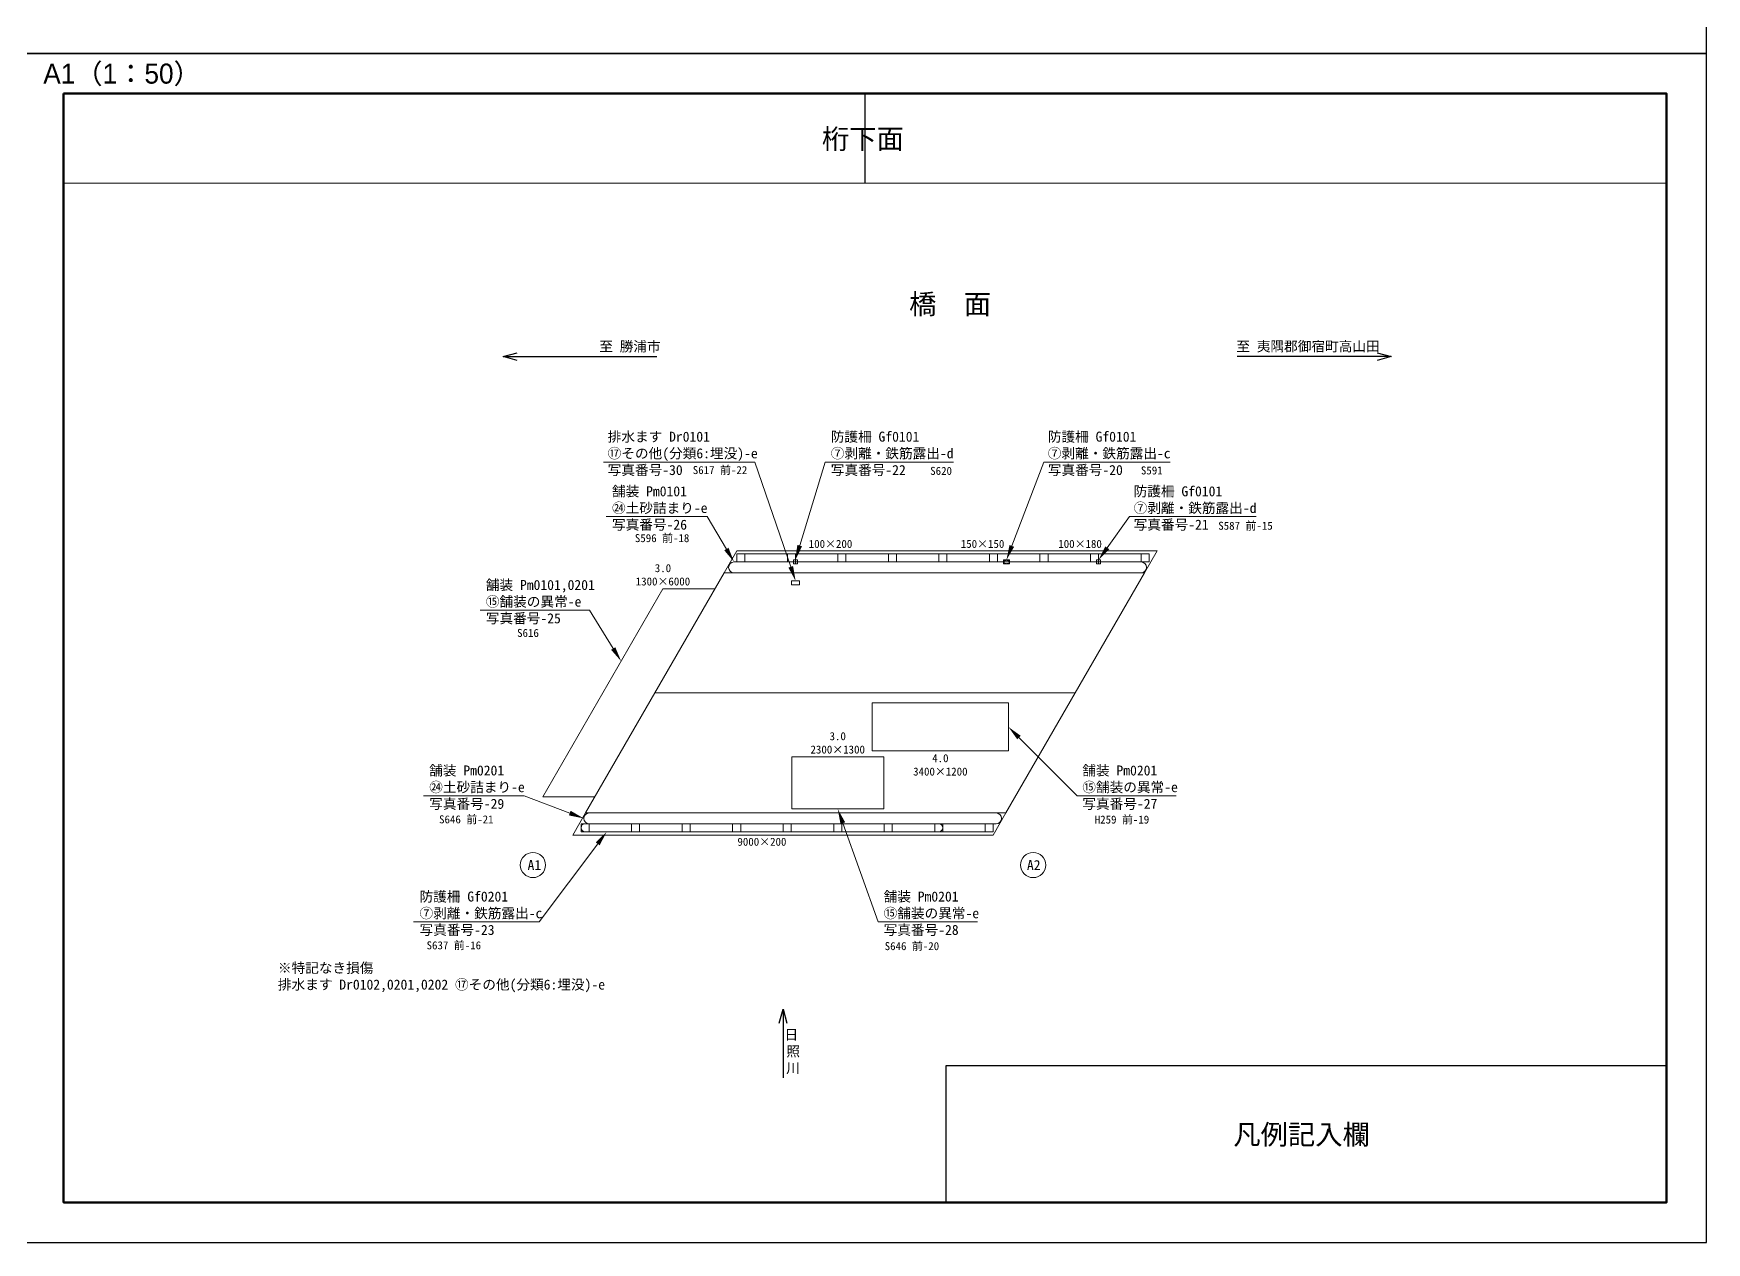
# Model space of a CAD drawing. Header units: millimetres. Extents: x 476600 to 560700, y 120626 to 246223.
# Drawn here: x 518897 to 560700, y 150326 to 180526 of the extents above; entities that cross this region are included whole.
import ezdxf
from ezdxf import colors
from ezdxf.entities.mleader import LeaderData, LeaderLine
from ezdxf.math import Vec2, Vec3

# ---------------------------------------------------------------- set-up
doc = ezdxf.new("R2010")
doc.units = ezdxf.units.MM
doc.linetypes.add('DASHED', pattern=[19.05, 12.7, -6.35])
doc.layers.get('Defpoints').update_dxf_attribs({"color": 4})
for name, color, linetype, lineweight in [('D-DCR-HCH1', 7, 'Continuous', 13), ('D-MTR-FRAM', 7, 'Continuous', 13), ('D-STR', 1, 'Continuous', 13), ('D-STR-HTXT', 7, 'Continuous', 13), ('D-STR-TXT', 7, 'Continuous', 13), ('D-TTL', 2, 'Continuous', 140)]:
    doc.layers.add(name, color=color, linetype=linetype, lineweight=lineweight)
doc.styles.add('MSゴシック', font='MS Gothic.ttf')
doc.styles.add('MtXpl__', font='MS PGothic.ttf')
doc.styles.get("Standard").update_dxf_attribs({"font": 'arial.ttf'})

# ---------------------------------------------------------------- blocks, each defined once
blk = doc.blocks.new('_Open30')
at = {"color": 0, "linetype": 'ByBlock', "lineweight": -2}
for p, q in [((-1, 0.27), (0, 0)), ((0, 0), (-1, -0.27)), ((0, 0), (-1, 0))]:
    blk.add_line(p, q, dxfattribs=at)

msp = doc.modelspace()

# ---------------------------------------------------------------- linework, layer by layer
at = {"layer": 'D-DCR-HCH1', "color": 1}
msp.add_line((537933, 167275), (537933, 167375), dxfattribs=at)
at = {"layer": 'D-DCR-HCH1'}
msp.add_line((545508, 167275), (545508, 167375), dxfattribs=at)
for points in [[(546571, 167325, -1), (546571, 167055), (536402, 167055, -1), (536402, 167325), (546571, 167325)], [(542951, 161055, -1), (542951, 160785), (532782, 160785, -1), (532782, 161055), (542951, 161055)]]:
    msp.add_lwpolyline(points, format="xyb", dxfattribs=at)
at = {"layer": 'D-DCR-HCH1', "color": 1}
for points in [[(537883, 167275), (537983, 167275), (537983, 167375), (537883, 167375)], [(531625, 161457), (532925, 161457), (535925, 166653), (534625, 166653)], [(539856, 163805), (543256, 163805), (543256, 162605), (539856, 162605)], [(537842, 162455), (540142, 162455), (540142, 161155), (537842, 161155)]]:
    msp.add_lwpolyline(points, close=True, dxfattribs=at)
at = {"layer": 'D-DCR-HCH1'}
for points in [[(543133, 167375), (543283, 167375), (543283, 167275), (543133, 167275)], [(545458, 167275), (545558, 167275), (545558, 167375), (545458, 167375)], [(537840, 166750), (538040, 166750), (538040, 166850), (537840, 166850)]]:
    msp.add_lwpolyline(points, close=True, dxfattribs=at)
at = {"layer": 'D-DCR-HCH1', "linetype": 'DASHED', "ltscale": 3}
msp.add_lwpolyline([(543152, 167363), (543265, 167363), (543265, 167288), (543152, 167288)], close=True, dxfattribs=at)
at = {"layer": 'D-DCR-HCH1'}
msp.add_lwpolyline([(532680, 160585), (541517, 160585, 1), (541517, 160785), (532680, 160785, 1)], format="xyb", close=True, dxfattribs=at)
at = {"layer": 'D-MTR-FRAM'}
msp.add_lwpolyline([(519650, 176784), (519650, 151326), (559700, 151326), (559700, 176784)], close=True, dxfattribs=at)
at = {"layer": 'D-STR', "color": 0}
for p, q in [((536157, 167055), (536475, 167605)), ((536475, 167605), (546975, 167605)), ((546571, 167525), (536671, 167525)), ((536671, 167325), (546571, 167325)), ((546975, 167605), (546657, 167055)), ((534425, 164055), (536157, 167055)), ((536157, 167055), (546657, 167055)), ((546657, 167055), (544925, 164055)), ((532693, 161055), (534425, 164055)), ((534425, 164055), (544925, 164055)), ((544925, 164055), (543193, 161055)), ((532376, 160505), (532693, 161055)), ((532693, 161055), (543193, 161055)), ((543193, 161055), (542876, 160505)), ((532780, 160785), (542680, 160785)), ((542680, 160585), (532780, 160585)), ((532376, 160505), (542876, 160505))]:
    msp.add_line(p, q, dxfattribs=at)
for points in [[(536471, 167325), (536671, 167325), (536671, 167525), (536471, 167525)], [(537733, 167325), (537933, 167325), (537933, 167525), (537733, 167525)], [(538996, 167325), (539196, 167325), (539196, 167525), (538996, 167525)], [(540258, 167325), (540458, 167325), (540458, 167525), (540258, 167525)], [(541521, 167325), (541721, 167325), (541721, 167525), (541521, 167525)], [(542783, 167325), (542983, 167325), (542983, 167525), (542783, 167525)], [(544046, 167325), (544246, 167325), (544246, 167525), (544046, 167525)], [(545308, 167325), (545508, 167325), (545508, 167525), (545308, 167525)], [(546571, 167325), (546771, 167325), (546771, 167525), (546571, 167525)], [(532580, 160785), (532780, 160785), (532780, 160585), (532580, 160585)], [(533842, 160785), (534042, 160785), (534042, 160585), (533842, 160585)], [(535105, 160785), (535305, 160785), (535305, 160585), (535105, 160585)], [(536367, 160785), (536567, 160785), (536567, 160585), (536367, 160585)], [(537630, 160785), (537830, 160785), (537830, 160585), (537630, 160585)], [(538892, 160785), (539092, 160785), (539092, 160585), (538892, 160585)], [(540155, 160785), (540355, 160785), (540355, 160585), (540155, 160585)], [(541417, 160785), (541617, 160785), (541617, 160585), (541417, 160585)], [(542680, 160785), (542880, 160785), (542880, 160585), (542680, 160585)]]:
    msp.add_lwpolyline(points, close=True, dxfattribs=at)
at = {"layer": 'D-STR-TXT'}
for centre in [(531376, 159755), (543876, 159755)]:
    msp.add_circle(centre, 315, dxfattribs=at)
at = {"layer": 'D-TTL', "linetype": 'Continuous'}
msp.add_lwpolyline([(519650, 179026), (559700, 179026), (559700, 151326), (519650, 151326)], close=True, dxfattribs=at)
at = {"layer": 'Defpoints'}
msp.add_line((539675, 176784), (539675, 179026), dxfattribs=at)
at = {"layer": 'Defpoints', "linetype": 'Continuous'}
for points in [[(518650, 180026), (560700, 180026), (560700, 209726), (518650, 209726)], [(518650, 150326), (560700, 150326), (560700, 180026), (518650, 180026)]]:
    msp.add_lwpolyline(points, close=True, dxfattribs=at)
at = {"layer": 'Defpoints'}
msp.add_lwpolyline([(541693, 151326), (559700, 151326), (559700, 154741), (541693, 154741)], close=True, dxfattribs=at)

# ---------------------------------------------------------------- texts
at = {"layer": 'D-STR-HTXT', "style": 'MSゴシック'}
for s, p in [('至 勝浦市', (533033, 172584)), ('至 夷隅郡御宿町高山田', (548952, 172586)), ('日', (537662, 155393)), ('照', (537708, 154976)), ('川', (537705, 154560))]:
    msp.add_text(s, height=250, dxfattribs=at).set_placement(p)
at = {"layer": 'D-STR-HTXT', "char_height": 250, "attachment_point": 7, "style": 'MSゴシック'}
for s, width, insert in [('排水ます Dr0101\\P\\pt2750;⑰その他(分類6:埋没)-e\\P\\ptz;写真番号-30', 4536.57, (533244, 169469)), ('防護柵 Gf0101\\P\\pt2750;⑦剥離・鉄筋露出-c\\P\\ptz;写真番号-20', 4536.57, (544241, 169469)), ('舗装 Pm0101\\P\\pt2750;㉔土砂詰まり-e\\P\\ptz;写真番号-26', 4536.57, (533352, 168104)), ('防護柵 Gf0101\\P\\pt2750;⑦剥離・鉄筋露出-d\\P\\ptz;写真番号-21', 4536.57, (546386, 168104)), ('舗装 Pm0201\\P\\pt2750;㉔土砂詰まり-e\\P\\ptz;写真番号-29', 4536.57, (528785, 161131)), ('防護柵 Gf0201\\P⑦剥離・鉄筋露出-c\\P写真番号-23', 4536.57, (528543, 157982)), ('※特記なき損傷\\P排水ます Dr0102,0201,0202 ⑰その他(分類6:埋没)-e', 12443, (525004, 156578))]:
    msp.add_mtext_dynamic_manual_height_columns(s, width=width, gutter_width=25, heights=[0], dxfattribs=dict(at, insert=insert))
at = {"layer": 'D-STR-HTXT', "color": 1, "char_height": 250, "attachment_point": 7, "style": 'MSゴシック'}
for s, insert in [('防護柵 Gf0101\\P\\pt2750;⑦剥離・鉄筋露出-d\\P\\ptz;写真番号-22', (538818, 169469)), ('舗装 Pm0101,0201\\P\\pt2750;⑮舗装の異常-e\\P\\ptz;写真番号-25', (530200, 165765)), ('舗装 Pm0201\\P⑮舗装の異常-e\\P写真番号-27', (545104, 161131)), ('舗装 Pm0201\\P⑮舗装の異常-e\\P写真番号-28', (540139, 157982))]:
    msp.add_mtext_dynamic_manual_height_columns(s, width=4536.57, gutter_width=25, heights=[0], dxfattribs=dict(at, insert=insert))
at = {"layer": 'D-STR-TXT'}
for s, height, style, p in [('桁下面', 500, 'MtXpl__', (538599, 177642)), ('橋\u3000面', 500, 'MtXpl__', (540777, 173517)), ('A1', 250, 'MSゴシック', (531242, 159630)), ('A2', 250, 'MSゴシック', (543720, 159630))]:
    msp.add_text(s, height=height, dxfattribs=dict(at, style=style)).set_placement(p)
at = {"layer": 'D-STR-TXT', "color": 1, "char_height": 200, "attachment_point": 5, "style": 'MSゴシック'}
for s, insert in [('100×200', (538812, 167775)), ('3.0\\P1300×6000', (534625, 167003)), ('3.0\\P2300×1300', (538992, 162805)), ('4.0\\P3400×1200', (541556, 162255))]:
    msp.add_mtext_dynamic_manual_height_columns(s, width=4536.57, gutter_width=25, heights=[0], dxfattribs=dict(at, insert=insert))
at = {"layer": 'D-STR-TXT', "char_height": 200, "attachment_point": 5, "style": 'MSゴシック'}
for s, insert in [('150×150', (542611, 167775)), ('100×180', (545047, 167775)), ('9000×200', (537098, 160335))]:
    msp.add_mtext_dynamic_manual_height_columns(s, width=4536.57, gutter_width=25, heights=[0], dxfattribs=dict(at, insert=insert))
at = {"layer": 'Defpoints', "style": 'MtXpl__'}
for s, p in [('A1（1：50）', (519142, 179273)), ('凡例記入欄', (548876, 152774))]:
    msp.add_text(s, height=500, dxfattribs=at).set_placement(p)
at = {"layer": 'Defpoints', "char_height": 200, "attachment_point": 5, "style": 'MSゴシック'}
for s, insert in [('S617 前-22', (536051, 169610)), ('S620', (541575, 169599)), ('S591', (546839, 169610)), ('S596 前-18', (534604, 167910)), ('S587 前-15', (549181, 168219)), ('S616', (531253, 165551)), ('S646 前-21', (529712, 160885)), ('H259 前-19', (546094, 160880)), ('S637 前-16', (529400, 157739)), ('S646 前-20', (540846, 157719))]:
    msp.add_mtext_dynamic_manual_height_columns(s, width=4536.57, gutter_width=25, heights=[0], dxfattribs=dict(at, insert=insert))

# ---------------------------------------------------------------- leaders
at = {"layer": 'D-STR-HTXT'}
ml = msp.add_multileader_mtext('Standard', dxfattribs=at)
ml.set_content('')
ml.set_leader_properties()
ml.set_arrow_properties(name='OPEN30')
ml.build(insert=Vec2(0, 0))
ml.multileader.update_dxf_attribs({"text_left_attachment_type": 6, "text_right_attachment_type": 6, "dogleg_length": 2000, "arrow_head_size": 350})
ctx = ml.context
ctx.base_point, ctx.char_height, ctx.arrow_head_size, ctx.landing_gap_size, ctx.plane_origin, ctx.plane_x_axis, ctx.plane_y_axis = Vec3(534475, 172455), 84, 350, 2.8, Vec3(525444, 176416), Vec3(-1, 0), Vec3(0, -1)
ctx.left_attachment, ctx.right_attachment = 6, 6
notes = []
notes.append((ctx, [(0, (1, 1, 0), (531601, 172455), (1, 0), 2874, [(0, [(530631, 172455)], 0, [])])]))
ctx.mtext, ml.multileader.dxf.content_type = None, 0
ml = msp.add_multileader_mtext('Standard', dxfattribs=at)
ml.set_content('')
ml.set_leader_properties()
ml.set_arrow_properties(name='OPEN30')
ml.build(insert=Vec2(0, 0))
ml.multileader.update_dxf_attribs({"text_left_attachment_type": 6, "text_right_attachment_type": 6, "dogleg_length": 2000, "arrow_head_size": 350})
ctx = ml.context
ctx.base_point, ctx.char_height, ctx.arrow_head_size, ctx.landing_gap_size, ctx.plane_origin, ctx.plane_x_axis, ctx.plane_y_axis = Vec3(548975, 172455), 84, 350, 2.8, Vec3(558006, 176416), Vec3(-1, 0), Vec3(0, -1)
ctx.left_attachment, ctx.right_attachment = 6, 6
notes.append((ctx, [(0, (1, 1, 0), (551849, 172455), (-1, 0), 2874, [(0, [(552818, 172455)], 0, [])])]))
ctx.mtext, ml.multileader.dxf.content_type = None, 0
ml = msp.add_multileader_mtext('Standard', dxfattribs=at)
ml.set_content('')
ml.set_leader_properties(color=256, linetype='ByLayer', lineweight=13)
ml.build(insert=Vec2(0, 0))
ml.multileader.update_dxf_attribs({"text_left_attachment_type": 8, "text_right_attachment_type": 5, "dogleg_length": 5000, "arrow_head_size": 375})
ctx = ml.context
ctx.base_point, ctx.char_height, ctx.arrow_head_size, ctx.landing_gap_size, ctx.plane_origin = Vec3(533142, 169822), 100, 375, 1, Vec3(541472, 168955)
ctx.left_attachment, ctx.right_attachment = 8, 5
notes.append((ctx, [(0, (1, 1, 0), (536919, 169822), (-1, 0), 3778, [(0, [(537940, 166850)], 0, [])])]))
ctx.mtext, ml.multileader.dxf.content_type = None, 0
at = {"layer": 'D-STR-HTXT', "color": 1}
ml = msp.add_multileader_mtext('Standard', dxfattribs=at)
ml.set_content('')
ml.set_leader_properties(color=256, linetype='ByLayer', lineweight=13)
ml.build(insert=Vec2(0, 0))
ml.multileader.update_dxf_attribs({"text_left_attachment_type": 8, "text_right_attachment_type": 5, "dogleg_length": 3205, "arrow_head_size": 375})
ctx = ml.context
ctx.base_point, ctx.char_height, ctx.arrow_head_size, ctx.plane_origin = Vec3(541880, 169822), 200, 375, Vec3(530345, 168955)
ctx.left_attachment, ctx.right_attachment = 8, 5
notes.append((ctx, [(0, (1, 1, 0), (538676, 169822), (1, 0), 3205, [(0, [(537933, 167375)], 0, [])])]))
ctx.mtext, ml.multileader.dxf.content_type = None, 0
at = {"layer": 'D-STR-HTXT'}
ml = msp.add_multileader_mtext('Standard', dxfattribs=at)
ml.set_content('')
ml.set_leader_properties(color=256, linetype='ByLayer', lineweight=13)
ml.build(insert=Vec2(0, 0))
ml.multileader.update_dxf_attribs({"text_left_attachment_type": 8, "text_right_attachment_type": 5, "dogleg_length": 5000, "arrow_head_size": 375})
ctx = ml.context
ctx.base_point, ctx.char_height, ctx.arrow_head_size, ctx.landing_gap_size, ctx.plane_origin = Vec3(547302, 169822), 100, 375, 1, Vec3(535808, 168955)
ctx.left_attachment, ctx.right_attachment = 8, 5
notes.append((ctx, [(0, (1, 1, 0), (544138, 169822), (1, 0), 3164, [(0, [(543208, 167375)], 0, [])])]))
ctx.mtext, ml.multileader.dxf.content_type = None, 0
ml = msp.add_multileader_mtext('Standard', dxfattribs=at)
ml.set_content('')
ml.set_leader_properties(color=256, linetype='ByLayer', lineweight=13)
ml.build(insert=Vec2(0, 0))
ml.multileader.update_dxf_attribs({"text_left_attachment_type": 8, "text_right_attachment_type": 5, "dogleg_length": 5000, "arrow_head_size": 375})
ctx = ml.context
ctx.base_point, ctx.char_height, ctx.arrow_head_size, ctx.landing_gap_size, ctx.plane_origin = Vec3(533210, 168457), 100, 375, 1, Vec3(540281, 167590)
ctx.left_attachment, ctx.right_attachment = 8, 5
notes.append((ctx, [(0, (1, 1, 0), (535728, 168457), (-1, 0), 2519, [(0, [(536402, 167325)], 0, [])])]))
ctx.mtext, ml.multileader.dxf.content_type = None, 0
ml = msp.add_multileader_mtext('Standard', dxfattribs=at)
ml.set_content('')
ml.set_leader_properties(color=256, linetype='ByLayer', lineweight=13)
ml.build(insert=Vec2(0, 0))
ml.multileader.update_dxf_attribs({"text_left_attachment_type": 8, "text_right_attachment_type": 5, "dogleg_length": 5000, "arrow_head_size": 375})
ctx = ml.context
ctx.base_point, ctx.char_height, ctx.arrow_head_size, ctx.landing_gap_size, ctx.plane_origin = Vec3(549448, 168457), 100, 375, 1, Vec3(537953, 167590)
ctx.left_attachment, ctx.right_attachment = 8, 5
notes.append((ctx, [(0, (1, 1, 0), (546284, 168457), (1, 0), 3164, [(0, [(545508, 167375)], 0, [])])]))
ctx.mtext, ml.multileader.dxf.content_type = None, 0
at = {"layer": 'D-STR-HTXT', "color": 1}
ml = msp.add_multileader_mtext('Standard', dxfattribs=at)
ml.set_content('')
ml.set_leader_properties(color=256, linetype='ByLayer', lineweight=13)
ml.build(insert=Vec2(0, 0))
ml.multileader.update_dxf_attribs({"text_left_attachment_type": 8, "text_right_attachment_type": 5, "dogleg_length": 5000, "arrow_head_size": 375})
ctx = ml.context
ctx.base_point, ctx.char_height, ctx.arrow_head_size, ctx.landing_gap_size, ctx.plane_origin = Vec3(530053, 166118), 100, 375, 1, Vec3(537339, 165251)
ctx.left_attachment, ctx.right_attachment = 8, 5
notes.append((ctx, [(0, (1, 1, 0), (532787, 166118), (-1, 0), 2733, [(0, [(533581, 164845)], 0, [])])]))
ctx.mtext, ml.multileader.dxf.content_type = None, 0
ml = msp.add_multileader_mtext('Standard', dxfattribs=at)
ml.set_content('')
ml.set_leader_properties(color=256, linetype='ByLayer', lineweight=13)
ml.build(insert=Vec2(0, 0))
ml.multileader.update_dxf_attribs({"text_left_attachment_type": 8, "text_right_attachment_type": 5, "dogleg_length": 5000, "arrow_head_size": 375})
ctx = ml.context
ctx.base_point, ctx.char_height, ctx.arrow_head_size, ctx.landing_gap_size, ctx.plane_origin = Vec3(547450, 161485), 100, 375, 1, Vec3(536641, 160617)
ctx.left_attachment, ctx.right_attachment = 8, 5
notes.append((ctx, [(0, (1, 1, 0), (544971, 161485), (1, 0), 2479, [(0, [(543256, 163205)], 0, [])])]))
ctx.mtext, ml.multileader.dxf.content_type = None, 0
at = {"layer": 'D-STR-HTXT'}
ml = msp.add_multileader_mtext('Standard', dxfattribs=at)
ml.set_content('')
ml.set_leader_properties(color=256, linetype='ByLayer', lineweight=13)
ml.build(insert=Vec2(0, 0))
ml.multileader.update_dxf_attribs({"text_left_attachment_type": 8, "text_right_attachment_type": 5, "dogleg_length": 5000, "arrow_head_size": 375})
ctx = ml.context
ctx.base_point, ctx.char_height, ctx.arrow_head_size, ctx.landing_gap_size, ctx.plane_origin = Vec3(528642, 161485), 100, 375, 1, Vec3(535713, 160617)
ctx.left_attachment, ctx.right_attachment = 8, 5
notes.append((ctx, [(0, (1, 1, 0), (531160, 161485), (-1, 0), 2519, [(0, [(532647, 160920)], 0, [])])]))
ctx.mtext, ml.multileader.dxf.content_type = None, 0
at = {"layer": 'D-STR-HTXT', "color": 1}
ml = msp.add_multileader_mtext('Standard', dxfattribs=at)
ml.set_content('')
ml.set_leader_properties(color=256, linetype='ByLayer', lineweight=13)
ml.build(insert=Vec2(0, 0))
ml.multileader.update_dxf_attribs({"text_left_attachment_type": 8, "text_right_attachment_type": 5, "dogleg_length": 5000, "arrow_head_size": 375})
ctx = ml.context
ctx.base_point, ctx.char_height, ctx.arrow_head_size, ctx.landing_gap_size, ctx.plane_origin = Vec3(542485, 158335), 100, 375, 1, Vec3(531676, 157468)
ctx.left_attachment, ctx.right_attachment = 8, 5
notes.append((ctx, [(0, (1, 1, 0), (540006, 158335), (1, 0), 2479, [(0, [(538992, 161155)], 0, [])])]))
ctx.mtext, ml.multileader.dxf.content_type = None, 0
at = {"layer": 'D-STR-HTXT'}
ml = msp.add_multileader_mtext('Standard', dxfattribs=at)
ml.set_content('')
ml.set_leader_properties(color=256, linetype='ByLayer', lineweight=13)
ml.build(insert=Vec2(0, 0))
ml.multileader.update_dxf_attribs({"text_left_attachment_type": 8, "text_right_attachment_type": 5, "dogleg_length": 5000, "arrow_head_size": 375})
ctx = ml.context
ctx.base_point, ctx.char_height, ctx.arrow_head_size, ctx.landing_gap_size, ctx.plane_origin = Vec3(528396, 158335), 100, 375, 1, Vec3(537163, 157468)
ctx.left_attachment, ctx.right_attachment = 8, 5
notes.append((ctx, [(0, (1, 1, 0), (531532, 158335), (-1, 0), 3137, [(0, [(533219, 160585)], 0, [])])]))
ctx.mtext, ml.multileader.dxf.content_type = None, 0
ml = msp.add_multileader_mtext('Standard', dxfattribs=at)
ml.set_content('')
ml.set_leader_properties()
ml.set_arrow_properties(name='OPEN30')
ml.build(insert=Vec2(0, 0))
ml.multileader.update_dxf_attribs({"text_left_attachment_type": 6, "text_right_attachment_type": 6, "dogleg_length": 2000, "arrow_head_size": 350})
ctx = ml.context
ctx.base_point, ctx.char_height, ctx.arrow_head_size, ctx.landing_gap_size, ctx.plane_origin, ctx.plane_x_axis, ctx.plane_y_axis = Vec3(537626, 154441), 84, 350, 2.8, Vec3(541586, 161343), Vec3(0, 1), Vec3(-1, 0)
ctx.left_attachment, ctx.right_attachment = 6, 6
notes.append((ctx, [(0, (1, 1, 0), (537626, 155185), (0, -1), 745, [(0, [(537626, 156155)], 0, [])])]))
ctx.mtext, ml.multileader.dxf.content_type = None, 0
for ctx, leaders in notes:
    for number, flags, end, landing, length, lines in leaders:
        leader = LeaderData()
        leader.index, (leader.has_last_leader_line, leader.has_dogleg_vector, leader.attachment_direction) = number, flags
        leader.last_leader_point, leader.dogleg_vector, leader.dogleg_length = Vec3(end), Vec3(landing), length
        for number, points, colour, breaks in lines:
            line = LeaderLine()
            line.index, line.vertices, line.color, line.breaks = number, Vec3.list(points), colors.encode_raw_color(colour), breaks
            leader.lines.append(line)
        ctx.leaders.append(leader)

doc.saveas('drawing.dxf')
